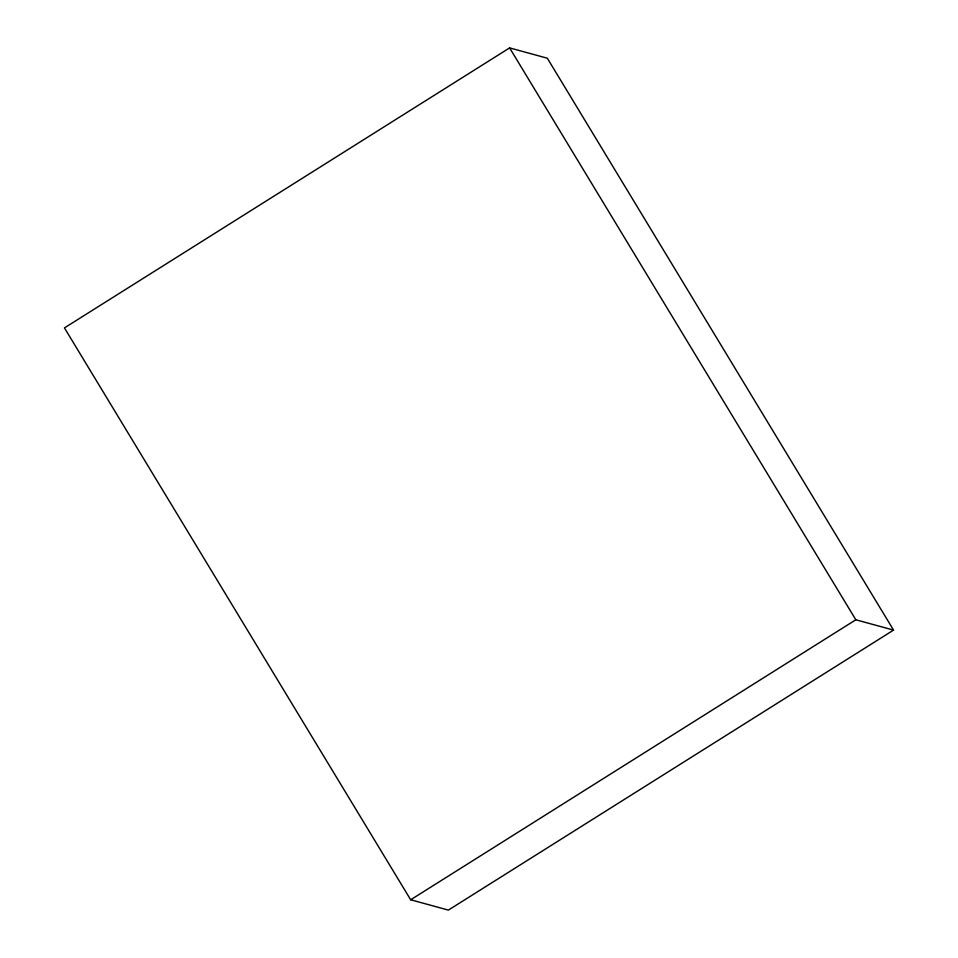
<?xml version="1.0" encoding="UTF-8"?>
<svg xmlns="http://www.w3.org/2000/svg" width="958" height="958" viewBox="0 0 958 958"><rect width="100%" height="100%" fill="white"/><g stroke="black" fill="none" stroke-linecap="round" stroke-linejoin="round"><path stroke-width="1.44" d="M509.62 47.9L64.449 327.899L410.671 899.778L448.38 910.1L893.551 630.101L547.329 58.222L509.62 47.9L855.829 619.778L893.551 630.101M410.671 899.778L855.829 619.778"/></g></svg>
